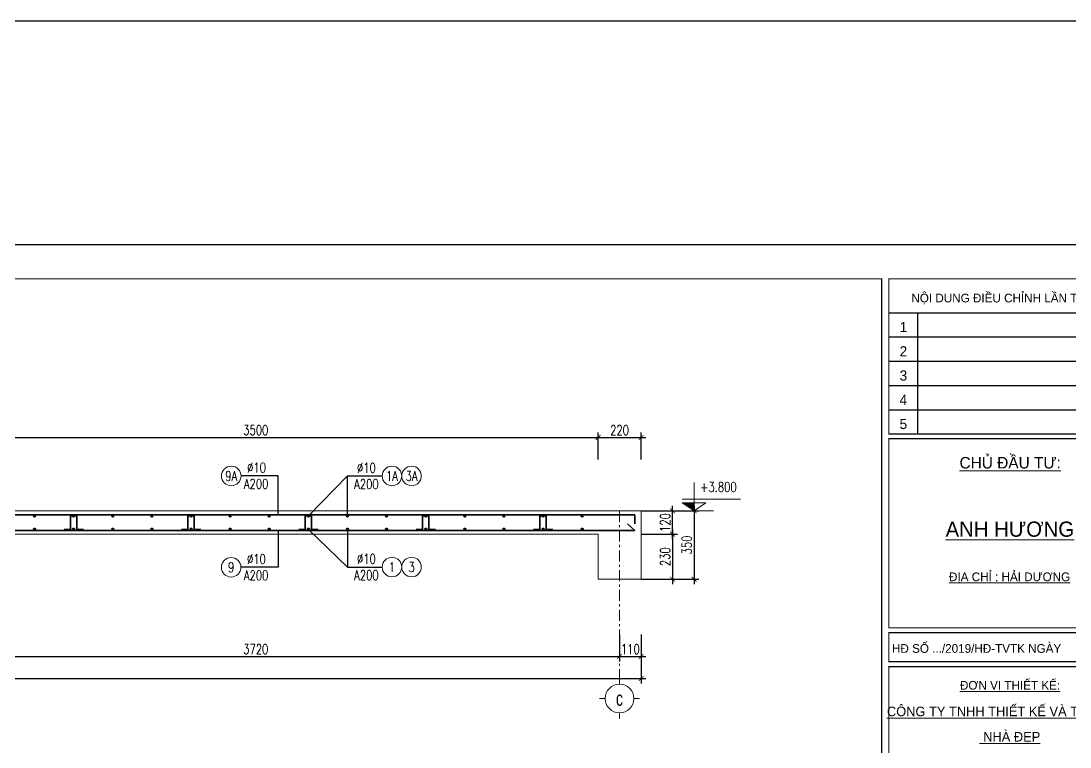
# Model space of a CAD drawing. Extents: x -1855204 to -1466800, y -1308584 to -996495.
# Drawn here: x -1734909 to -1713454, y -1246034 to -1231183 of the extents above; entities that cross this region are included whole.
import ezdxf
from ezdxf.enums import TextEntityAlignment as Align

# ---------------------------------------------------------------- set-up
doc = ezdxf.new("R2010")
doc.units = 0
doc.header["$LTSCALE"] = 150
doc.header["$PDMODE"] = 35
doc.linetypes.add('_Tim', pattern=[9, 5, -1.5, 1, -1.5])
doc.layers.get('Defpoints').update_dxf_attribs({"lineweight": 18})
for name, color, linetype, lineweight in [('05.Text', 253, 'Continuous', 18), ('11.Khung bo', 32, 'Continuous', 50), ('12.Khung', 36, 'Continuous', 25), ('KCVN-THAY', 7, 'Continuous', 25), ('LS-CAT', 30, 'Continuous', 20), ('LS-DIM', 251, 'Continuous', 13), ('LS-TEXT', 60, 'Continuous', 20), ('LS-THAY', 7, 'Continuous', 20), ('LS-THEP', 3, 'Continuous', 35), ('LS-TRUC', 108, '_Tim', 9)]:
    doc.layers.add(name, color=color, linetype=linetype, lineweight=lineweight)
doc.layers.add('DIM', color=1, linetype='Continuous')
doc.styles.add('AVANT', font='')
doc.styles.add('KCVN-LEADER', font='vnromadi.shx', dxfattribs={"width": 0.7, "height": 4})
doc.styles.add('romans.shx', font='romans.shx', dxfattribs={"width": 0.75, "bigfont": 'vns.shx'})
doc.styles.add('VnAvantH', font='')
doc.styles.add('vnsimpli', font='vnsimli.shx', dxfattribs={"width": 0.75})
doc.styles.get('AVANT').set_extended_font_data('.VnAvant')
doc.styles.get('VnAvantH').set_extended_font_data('.VnAvantH')
doc.dimstyles.new('D25', dxfattribs={"dimscale": 0, "dimtxt": 200, "dimasz": 100, "dimexe": 100, "dimexo": 0, "dimgap": 50, "dimtad": 1, "dimdec": 0, "dimlfac": 0.25, "dimdsep": 46, "dimtxsty": 'vnsimpli', "dimblk1": 'ARCHTICK', "dimblk2": 'ARCHTICK', "dimsah": 1, "dimcen": 0, "dimdle": 100, "dimclrd": 256, "dimclre": 256, "dimclrt": 60, "dimadec": 0, "dimazin": 0, "dimtfac": 0.004, "dimtdec": 0, "dimtix": 1, "dimtmove": 2, "dimatfit": 3, "dimldrblk": 'ARCHTICK', "dimfxl": 1, "dimtolj": 1, "dimarcsym": 0})
doc.dimstyles.new('LS.GHI CHU', dxfattribs={"dimtxt": 200, "dimasz": 120, "dimexe": 120, "dimexo": 120, "dimgap": 80, "dimtad": 1, "dimdec": 0, "dimzin": 0, "dimdsep": 46, "dimtxsty": 'romans.shx', "dimblk": 'ARCHTICK', "dimcen": 0.09, "dimdle": 120, "dimclrd": 256, "dimclre": 8, "dimclrt": 7, "dimadec": 0, "dimazin": 0, "dimtfac": 1, "dimtdec": 0, "dimtofl": 0, "dimtmove": 0, "dimatfit": 3, "dimldrblk": 'ARCHTICK', "dimfxl": 1, "dimtolj": 1, "dimtzin": 0, "dimarcsym": 0})

# ---------------------------------------------------------------- blocks, each defined once
blk = doc.blocks.new('*U4')
at = {"layer": 'KCVN-THAY', "color": 140}
blk.add_lwpolyline([(214871.76, 86966.68), (215381.8, 86966.68), (215381.8, 86579.68), (214871.76, 86579.68)], close=True, dxfattribs=at)
blk = doc.blocks.new('100')
at = {"layer": '11.Khung bo', "const_width": 26.7}
for points in [[(1860913, -945240), (1860913, -916940), (1896063, -916940), (1896063, -945240)], [(1896213, -920140), (1896213, -916940), (1901213, -916940), (1901213, -920140)], [(1896213, -924140), (1901213, -924140), (1901213, -920240), (1896213, -920240)], [(1896213, -924840), (1901213, -924840), (1901213, -924240), (1896213, -924240)], [(1896213, -930771), (1901213, -930771), (1901213, -924940), (1896213, -924940)]]:
    blk.add_lwpolyline(points, close=True, dxfattribs=at)
at = {"layer": '12.Khung'}
for p, q in [((1896213, -917640), (1901213, -917640)), ((1896813, -920140), (1896813, -917640)), ((1896213, -918140), (1901213, -918140)), ((1896213, -918640), (1901213, -918640)), ((1896213, -919140), (1901213, -919140)), ((1896213, -919640), (1901213, -919640))]:
    blk.add_line(p, q, dxfattribs=at)
at = {"layer": '12.Khung', "color": 1}
blk.add_lwpolyline([(1901579, -945940), (1901579, -916240), (1859580, -916240), (1859580, -945940)], close=True, dxfattribs=at)
at = {"layer": '05.Text', "style": 'VnAvantH'}
for s, p in [('Néi dung ®iÒu chØnh lÇn thø ...', (1898713, -917329)), ('H§ sè .../2019/H§-TVTK ngµy ', (1898057, -924540))]:
    blk.add_text(s, height=180, dxfattribs=at).set_placement(p, align=Align.MIDDLE)
at = {"layer": '05.Text'}
for s, height, style, p in [('1', 210, 'AVANT', (1896513, -918040)), ('2', 210, 'AVANT', (1896513, -918540)), ('3', 210, 'AVANT', (1896513, -919040)), ('4', 210, 'AVANT', (1896513, -919540)), ('5', 210, 'AVANT', (1896513, -920040)), ('%%uChñ ®Çu t\xad:', 237.6, 'VnAvantH', (1898716, -920853)), ('%%Uanh H¦¥NG', 313.63, 'VnAvantH', (1898709, -922261)), ('%%U®Þa chØ : H¶I D¦¥NG', 180, 'VnAvantH', (1898703, -923178)), ('%%U®¬n vÞ thiÕt kÕ:', 180, 'VnAvantH', (1898713, -925416)), ('%%Uc«ng ty tnhh thiÕt kÕ vµ thi c«ng', 198, 'VnAvantH', (1898711, -925964)), ('%%U nhµ ®Ñp', 198, 'VnAvantH', (1898711, -926487))]:
    blk.add_text(s, height=height, dxfattribs=dict(at, style=style)).set_placement(p, align=Align.CENTER)
blk = doc.blocks.new('_ArchTick')
at = {"layer": 'DIM', "color": 0, "const_width": 0.15}
blk.add_lwpolyline([(-0.5, -0.5), (0.5, 0.5)], dxfattribs=at)
blk = doc.blocks.new('*D1837')
at = {"layer": 'Defpoints', "color": 0, "transparency": 16777216}
for p in [(-1722227, -1241202), (-1721585, -1241202), (-1722227, -1241682)]:
    blk.add_point(p, dxfattribs=at)
at = {"layer": 'LS-DIM', "lineweight": -2, "transparency": 16777216}
for p, q in [((-1721585, -1241782), (-1721585, -1241102)), ((-1722227, -1241202), (-1721485, -1241202)), ((-1722227, -1241682), (-1721485, -1241682))]:
    blk.add_line(p, q, dxfattribs=at)
at = {"layer": 'LS-DIM', "lineweight": -2, "transparency": 16777216, "xscale": 100, "yscale": 100, "zscale": 100}
for p, rotation in [((-1721585, -1241202), 90), ((-1721585, -1241682), 270)]:
    blk.add_blockref('_ArchTick', p, dxfattribs=dict(at, rotation=rotation))
at = {"layer": 'LS-DIM', "color": 60, "transparency": 16777216, "insert": (-1721735, -1241442), "char_height": 200, "attachment_point": 5, "rotation": 90, "style": 'vnsimpli'}
blk.add_mtext('\\A1;120', dxfattribs=at)
blk = doc.blocks.new('*D1838')
at = {"layer": 'Defpoints', "color": 0, "transparency": 16777216}
for p in [(-1722227, -1241682), (-1722227, -1242602), (-1721585, -1242602)]:
    blk.add_point(p, dxfattribs=at)
at = {"layer": 'LS-DIM', "lineweight": -2, "transparency": 16777216}
for p, q in [((-1722227, -1241682), (-1721485, -1241682)), ((-1721585, -1241582), (-1721585, -1242702)), ((-1722227, -1242602), (-1721485, -1242602))]:
    blk.add_line(p, q, dxfattribs=at)
at = {"layer": 'LS-DIM', "lineweight": -2, "transparency": 16777216, "xscale": 100, "yscale": 100, "zscale": 100}
for p, rotation in [((-1721585, -1241682), 90), ((-1721585, -1242602), 270)]:
    blk.add_blockref('_ArchTick', p, dxfattribs=dict(at, rotation=rotation))
at = {"layer": 'LS-DIM', "color": 60, "transparency": 16777216, "insert": (-1721735, -1242142), "char_height": 200, "attachment_point": 5, "rotation": 90, "style": 'vnsimpli'}
blk.add_mtext('\\A1;230', dxfattribs=at)
blk = doc.blocks.new('*D1839')
at = {"layer": 'Defpoints', "color": 0, "transparency": 16777216}
for p in [(-1722227, -1241202), (-1722227, -1242602), (-1721143, -1242602)]:
    blk.add_point(p, dxfattribs=at)
at = {"layer": 'LS-DIM', "lineweight": -2, "transparency": 16777216}
for p, q in [((-1721143, -1241102), (-1721143, -1242702)), ((-1722227, -1241202), (-1721043, -1241202)), ((-1722227, -1242602), (-1721043, -1242602))]:
    blk.add_line(p, q, dxfattribs=at)
at = {"layer": 'LS-DIM', "lineweight": -2, "transparency": 16777216, "xscale": 100, "yscale": 100, "zscale": 100}
for p, rotation in [((-1721143, -1241202), 90), ((-1721143, -1242602), 270)]:
    blk.add_blockref('_ArchTick', p, dxfattribs=dict(at, rotation=rotation))
at = {"layer": 'LS-DIM', "color": 60, "transparency": 16777216, "insert": (-1721293, -1241902), "char_height": 200, "attachment_point": 5, "rotation": 90, "style": 'vnsimpli'}
blk.add_mtext('\\A1;350', dxfattribs=at)
blk = doc.blocks.new('COSCD')
at = {"layer": 'LS-DIM'}
blk.add_hatch(color=256, dxfattribs=at).paths.add_polyline_path([(3.6, 0), (3.6, 1.44), (1.44, 1.44)])
for p, q in [((3.6, 0), (3.6, 5.23)), ((1.44, 2.16), (12.12, 2.16)), ((7.2, 0), (0, 0)), ((1.44, 1.44), (5.76, 1.44)), ((1.44, 1.44), (3.6, 0)), ((5.76, 1.44), (3.6, 0))]:
    blk.add_line(p, q, dxfattribs=at)
blk = doc.blocks.new('*D1843')
at = {"layer": 'Defpoints', "color": 0, "transparency": 16777216}
for p in [(-1723107, -1239702), (-1737107, -1240152), (-1723107, -1240152)]:
    blk.add_point(p, dxfattribs=at)
at = {"layer": 'LS-DIM', "lineweight": -2, "transparency": 16777216}
for p, q in [((-1737107, -1240152), (-1737107, -1239602)), ((-1723107, -1240152), (-1723107, -1239602)), ((-1737207, -1239702), (-1723007, -1239702))]:
    blk.add_line(p, q, dxfattribs=at)
at = {"layer": 'LS-DIM', "lineweight": -2, "transparency": 16777216, "xscale": 100, "yscale": 100, "zscale": 100, "rotation": 180}
blk.add_blockref('_ArchTick', (-1737107, -1239702), dxfattribs=at)
at = {"layer": 'LS-DIM', "lineweight": -2, "transparency": 16777216, "xscale": 100, "yscale": 100, "zscale": 100}
blk.add_blockref('_ArchTick', (-1723107, -1239702), dxfattribs=at)
at = {"layer": 'LS-DIM', "color": 60, "transparency": 16777216, "insert": (-1730107, -1239552), "char_height": 200, "attachment_point": 5, "style": 'vnsimpli'}
blk.add_mtext('\\A1;3500', dxfattribs=at)
blk = doc.blocks.new('*D1844')
at = {"layer": 'Defpoints', "color": 0, "transparency": 16777216}
for p in [(-1722227, -1239702), (-1723107, -1240152), (-1722227, -1240152)]:
    blk.add_point(p, dxfattribs=at)
at = {"layer": 'LS-DIM', "lineweight": -2, "transparency": 16777216}
for p, q in [((-1723107, -1240152), (-1723107, -1239602)), ((-1722227, -1240152), (-1722227, -1239602)), ((-1723207, -1239702), (-1722127, -1239702))]:
    blk.add_line(p, q, dxfattribs=at)
at = {"layer": 'LS-DIM', "lineweight": -2, "transparency": 16777216, "xscale": 100, "yscale": 100, "zscale": 100, "rotation": 180}
blk.add_blockref('_ArchTick', (-1723107, -1239702), dxfattribs=at)
at = {"layer": 'LS-DIM', "lineweight": -2, "transparency": 16777216, "xscale": 100, "yscale": 100, "zscale": 100}
blk.add_blockref('_ArchTick', (-1722227, -1239702), dxfattribs=at)
at = {"layer": 'LS-DIM', "color": 60, "transparency": 16777216, "insert": (-1722667, -1239552), "char_height": 200, "attachment_point": 5, "style": 'vnsimpli'}
blk.add_mtext('\\A1;220', dxfattribs=at)
blk = doc.blocks.new('*D1847')
at = {"layer": 'Defpoints', "color": 0, "transparency": 16777216}
for p in [(-1737547, -1243732), (-1722667, -1243732), (-1722667, -1244182)]:
    blk.add_point(p, dxfattribs=at)
at = {"layer": 'LS-DIM', "lineweight": -2, "transparency": 16777216}
for p, q in [((-1737547, -1243732), (-1737547, -1244282)), ((-1722667, -1243732), (-1722667, -1244282)), ((-1737647, -1244182), (-1722567, -1244182))]:
    blk.add_line(p, q, dxfattribs=at)
at = {"layer": 'LS-DIM', "lineweight": -2, "transparency": 16777216, "xscale": 100, "yscale": 100, "zscale": 100, "rotation": 180}
blk.add_blockref('_ArchTick', (-1737547, -1244182), dxfattribs=at)
at = {"layer": 'LS-DIM', "lineweight": -2, "transparency": 16777216, "xscale": 100, "yscale": 100, "zscale": 100}
blk.add_blockref('_ArchTick', (-1722667, -1244182), dxfattribs=at)
at = {"layer": 'LS-DIM', "color": 60, "transparency": 16777216, "insert": (-1730107, -1244032), "char_height": 200, "attachment_point": 5, "style": 'vnsimpli'}
blk.add_mtext('\\A1;3720', dxfattribs=at)
blk = doc.blocks.new('*D1848')
at = {"layer": 'Defpoints', "color": 0, "transparency": 16777216}
for p in [(-1722667, -1243732), (-1722227, -1243732), (-1722227, -1244182)]:
    blk.add_point(p, dxfattribs=at)
at = {"layer": 'LS-DIM', "lineweight": -2, "transparency": 16777216}
for p, q in [((-1722667, -1243732), (-1722667, -1244282)), ((-1722227, -1243732), (-1722227, -1244282)), ((-1722767, -1244182), (-1722127, -1244182))]:
    blk.add_line(p, q, dxfattribs=at)
at = {"layer": 'LS-DIM', "lineweight": -2, "transparency": 16777216, "xscale": 100, "yscale": 100, "zscale": 100, "rotation": 180}
blk.add_blockref('_ArchTick', (-1722667, -1244182), dxfattribs=at)
at = {"layer": 'LS-DIM', "lineweight": -2, "transparency": 16777216, "xscale": 100, "yscale": 100, "zscale": 100}
blk.add_blockref('_ArchTick', (-1722227, -1244182), dxfattribs=at)
at = {"layer": 'LS-DIM', "color": 60, "transparency": 16777216, "insert": (-1722447, -1244032), "char_height": 200, "attachment_point": 5, "style": 'vnsimpli'}
blk.add_mtext('\\A1;110', dxfattribs=at)
blk = doc.blocks.new('*D1849')
at = {"layer": 'Defpoints', "color": 0, "transparency": 16777216}
for p in [(-1750227, -1243732), (-1722227, -1243732), (-1722227, -1244632)]:
    blk.add_point(p, dxfattribs=at)
at = {"layer": 'LS-DIM', "lineweight": -2, "transparency": 16777216}
for p, q in [((-1750227, -1243732), (-1750227, -1244732)), ((-1722227, -1243732), (-1722227, -1244732)), ((-1750327, -1244632), (-1722127, -1244632))]:
    blk.add_line(p, q, dxfattribs=at)
at = {"layer": 'LS-DIM', "lineweight": -2, "transparency": 16777216, "xscale": 100, "yscale": 100, "zscale": 100, "rotation": 180}
blk.add_blockref('_ArchTick', (-1750227, -1244632), dxfattribs=at)
at = {"layer": 'LS-DIM', "lineweight": -2, "transparency": 16777216, "xscale": 100, "yscale": 100, "zscale": 100}
blk.add_blockref('_ArchTick', (-1722227, -1244632), dxfattribs=at)
at = {"layer": 'LS-DIM', "color": 60, "transparency": 16777216, "insert": (-1736227, -1244482), "char_height": 200, "attachment_point": 5, "style": 'vnsimpli'}
blk.add_mtext('\\A1;7000', dxfattribs=at)
blk = doc.blocks.new('A$C0F04115F')
at = {"layer": 'LS-THAY'}
for p, q in [((-380, 380), (-380, 530)), ((-760, 0), (-910, 0)), ((0, 0), (150, 0)), ((-380, -380), (-380, -530))]:
    blk.add_line(p, q, dxfattribs=at)
blk.add_circle((-380, 0), 380, dxfattribs=at)
blk = doc.blocks.new('THEP DAM')
at = {"layer": 'LS-THEP'}
for p, q in [((-0.6, 0), (0.6, 0)), ((-0.42, 0.42), (0.42, -0.42)), ((-0.42, -0.42), (0.42, 0.42)), ((0, 0.6), (0, -0.6))]:
    blk.add_line(p, q, dxfattribs=at)
blk.add_circle((0, 0), 0.6, dxfattribs=at)

msp = doc.modelspace()

# ---------------------------------------------------------------- linework, layer by layer
at = {"layer": 'LS-THAY', "color": 140}
msp.add_lwpolyline([(-1855203.4, -1192482.8), (-1466800.4, -1192482.3), (-1466800.4, -1231183.1), (-1855203.4, -1231183.1)], close=True, dxfattribs=at)
at = {"layer": 'LS-THAY'}
msp.add_lwpolyline([(-1737987, -1242602), (-1737987, -1241682), (-1749347, -1241682), (-1749347, -1242602), (-1750227, -1242602), (-1750227, -1241202), (-1722227, -1241202), (-1722227, -1242602), (-1723107, -1242602), (-1723107, -1241682), (-1737107, -1241682), (-1737107, -1242602), (-1737987, -1242602)], dxfattribs=at)
for centre in [(-1730608.5, -1240490), (-1727321.3, -1240490), (-1726921.3, -1240490), (-1730610.1, -1242357.4), (-1727321.3, -1242352.6), (-1726921.3, -1242352.6)]:
    msp.add_circle(centre, 200, dxfattribs=at)
at = {"layer": 'LS-THEP'}
for p, q in [((-1722356, -1241282), (-1750125, -1241282)), ((-1722356, -1241282), (-1722356, -1241468)), ((-1722356, -1241602), (-1722505, -1241471)), ((-1722356, -1241602), (-1750125, -1241602))]:
    msp.add_line(p, q, dxfattribs=at)
at = {"layer": 'LS-THEP', "elevation": 0}
for points in [[(-1734026.7, -1241581.6), (-1733897.7, -1241581.6), (-1733897.7, -1241302.4), (-1733764.8, -1241302.4), (-1733764.8, -1241581.6), (-1733628.8, -1241581.6)], [(-1731626.7, -1241581.6), (-1731497.7, -1241581.6), (-1731497.7, -1241302.4), (-1731364.8, -1241302.4), (-1731364.8, -1241581.6), (-1731228.8, -1241581.6)], [(-1729226.7, -1241581.6), (-1729097.7, -1241581.6), (-1729097.7, -1241302.4), (-1728964.8, -1241302.4), (-1728964.8, -1241581.6), (-1728828.8, -1241581.6)], [(-1726826.7, -1241581.6), (-1726697.7, -1241581.6), (-1726697.7, -1241302.4), (-1726564.8, -1241302.4), (-1726564.8, -1241581.6), (-1726428.8, -1241581.6)], [(-1724426.7, -1241581.6), (-1724297.7, -1241581.6), (-1724297.7, -1241302.4), (-1724164.8, -1241302.4), (-1724164.8, -1241581.6), (-1724028.8, -1241581.6)]]:
    msp.add_lwpolyline(points, dxfattribs=at)
at = {"layer": 'LS-TRUC', "ltscale": 0.3}
msp.add_line((-1722667.4, -1241202), (-1722667.4, -1244632), dxfattribs=at)

# ---------------------------------------------------------------- block references
at = {"layer": '05.Text', "xscale": 0.991454545641318, "yscale": 0.991454545641318, "zscale": 0.9914545456793755}
msp.add_blockref('100', (-3597168.6, -327353.1), dxfattribs=at)
at = {"layer": 'Defpoints', "xscale": 100, "yscale": 100, "zscale": 100}
msp.add_blockref('*U4', (-23244947.3, -9927850.9), dxfattribs=at)
at = {"layer": 'LS-CAT', "xscale": 33.93939394038171, "yscale": 33.93939394038171, "zscale": 33.93939394049812, "rotation": 180}
for p in [(-1734631.3, -1241302.4), (-1733831.3, -1241302.4), (-1733031.3, -1241302.4), (-1732231.3, -1241302.4), (-1731431.3, -1241302.4), (-1730631.3, -1241302.4), (-1729831.3, -1241302.4), (-1729031.3, -1241302.4), (-1728231.3, -1241302.4), (-1727431.3, -1241302.4), (-1726631.3, -1241302.4), (-1725831.3, -1241302.4), (-1725031.3, -1241302.4), (-1724231.3, -1241302.4), (-1723431.3, -1241302.4)]:
    msp.add_blockref('THEP DAM', p, dxfattribs=at)
at = {"layer": 'LS-CAT', "xscale": -33.93939394038171, "yscale": 33.93939394038171, "zscale": 33.93939394049812}
for p in [(-1734631.3, -1241581.6), (-1733831.3, -1241581.6), (-1733031.3, -1241581.6), (-1732231.3, -1241581.6), (-1731431.3, -1241581.6), (-1730631.3, -1241581.6), (-1729831.3, -1241581.6), (-1729031.3, -1241581.6), (-1728231.3, -1241581.6), (-1727431.3, -1241581.6), (-1726631.3, -1241581.6), (-1725831.3, -1241581.6), (-1725031.3, -1241581.6), (-1724231.3, -1241581.6), (-1723431.3, -1241581.6)]:
    msp.add_blockref('THEP DAM', p, dxfattribs=at)
at = {"layer": 'LS-DIM', "xscale": 111.1111111110076, "yscale": 111.1111111110076, "zscale": 111.1111111110076}
msp.add_blockref('COSCD', (-1721543.5, -1241202), dxfattribs=at)
at = {"layer": 'LS-THAY', "xscale": 0.7730448003858328, "yscale": 0.7730448001530021, "zscale": 0.7730448001530021}
msp.add_blockref('A$C0F04115F', (-1722373.5, -1245041.8), dxfattribs=at)

# ---------------------------------------------------------------- texts
at = {"layer": 'LS-TEXT', "style": 'vnsimpli', "width": 0.75}
for s, p in [('`10', (-1730091.5, -1240418.3)), ('`10', (-1727844.5, -1240422.6)), ('A200', (-1730099.9, -1240751.9)), ('A200', (-1727844.4, -1240756.2)), ('`10', (-1730093, -1242290)), ('`10', (-1727844.5, -1242285.1)), ('A200', (-1730100.1, -1242623.6)), ('A200', (-1727844.4, -1242618.7))]:
    msp.add_text(s, height=200, dxfattribs=at).set_placement(p, align=Align.CENTER)
msp.add_text('+3.800', height=200, dxfattribs=at).set_placement((-1720271.7, -1240815.9), align=Align.RIGHT)
at = {"layer": 'LS-TEXT', "style": 'KCVN-LEADER', "width": 0.7}
msp.add_text('c', height=300, dxfattribs=at).set_placement((-1722669.6, -1245041.8), align=Align.MIDDLE_CENTER)
at = {"layer": 'LS-TEXT', "style": 'vnsimpli', "width": 0.75}
for tag, p in [('9A', (-1730608.5, -1240490)), ('1A', (-1727321.2, -1240490)), ('3A', (-1726921.2, -1240490)), ('9', (-1730610.1, -1242357.4)), ('1', (-1727321.3, -1242352.6)), ('3', (-1726921.3, -1242352.6))]:
    msp.add_attdef(tag, text='2', height=200, dxfattribs=at).set_placement(p, align=Align.MIDDLE)

# ---------------------------------------------------------------- dimensions: what is measured, and where the dimension line sits
at = {"layer": 'LS-DIM'}
for base, p1, p2, picture, middle in [((-1723107, -1239702), (-1737107, -1240152), (-1723107, -1240152), '*D1843', (-1730107, -1239552)), ((-1722227, -1239702), (-1723107, -1240152), (-1722227, -1240152), '*D1844', (-1722667, -1239552)), ((-1722227, -1244632), (-1750227, -1243732), (-1722227, -1243732), '*D1849', (-1736227, -1244482)), ((-1722667.4, -1244182), (-1737547.4, -1243732), (-1722667.4, -1243732), '*D1847', (-1730107.4, -1244032)), ((-1722227, -1244182), (-1722667.4, -1243732), (-1722227, -1243732), '*D1848', (-1722447.2, -1244032))]:
    dim = msp.add_linear_dim(base=base, p1=p1, p2=p2, dimstyle='D25', override={"dimscale": 1}, dxfattribs=at)
    dim.commit()
    dim.dimension.update_dxf_attribs({"geometry": picture, "text_midpoint": middle})
for base, p1, p2, picture, middle in [((-1721585.5, -1241202), (-1722227, -1241682), (-1722227, -1241202), '*D1837', (-1721735.5, -1241442)), ((-1721143.5, -1242602), (-1722227, -1241202), (-1722227, -1242602), '*D1839', (-1721293.5, -1241902)), ((-1721585.5, -1242602), (-1722227, -1241682), (-1722227, -1242602), '*D1838', (-1721735.5, -1242142))]:
    dim = msp.add_linear_dim(base=base, p1=p1, p2=p2, angle=90, dimstyle='D25', override={"dimscale": 1}, dxfattribs=at)
    dim.commit()
    dim.dimension.update_dxf_attribs({"geometry": picture, "text_midpoint": middle})

# ---------------------------------------------------------------- leaders
for points in [[(-1729647.6, -1241282), (-1729647.6, -1240490), (-1730408.5, -1240490)], [(-1729031.3, -1241302.4), (-1728231.3, -1240490), (-1727521.3, -1240490)], [(-1728231.3, -1241302.4), (-1728231.3, -1240490), (-1727521.3, -1240490)], [(-1729649.1, -1241602), (-1729649.1, -1242357.4), (-1730410.1, -1242357.4)], [(-1729031.3, -1241581.6), (-1728231.3, -1242352.6), (-1727521.3, -1242352.6)], [(-1728231.3, -1241581.2), (-1728231.3, -1242352.6), (-1727521.3, -1242352.6)]]:
    msp.add_leader(points, dimstyle='LS.GHI CHU', override={"dimscale": 50, "dimasz": 0.2, "dimtad": 0, "dimtxsty": 'vnsimpli', "dimldrblk": 'Origin'}, dxfattribs=at)

doc.saveas('drawing.dxf')
